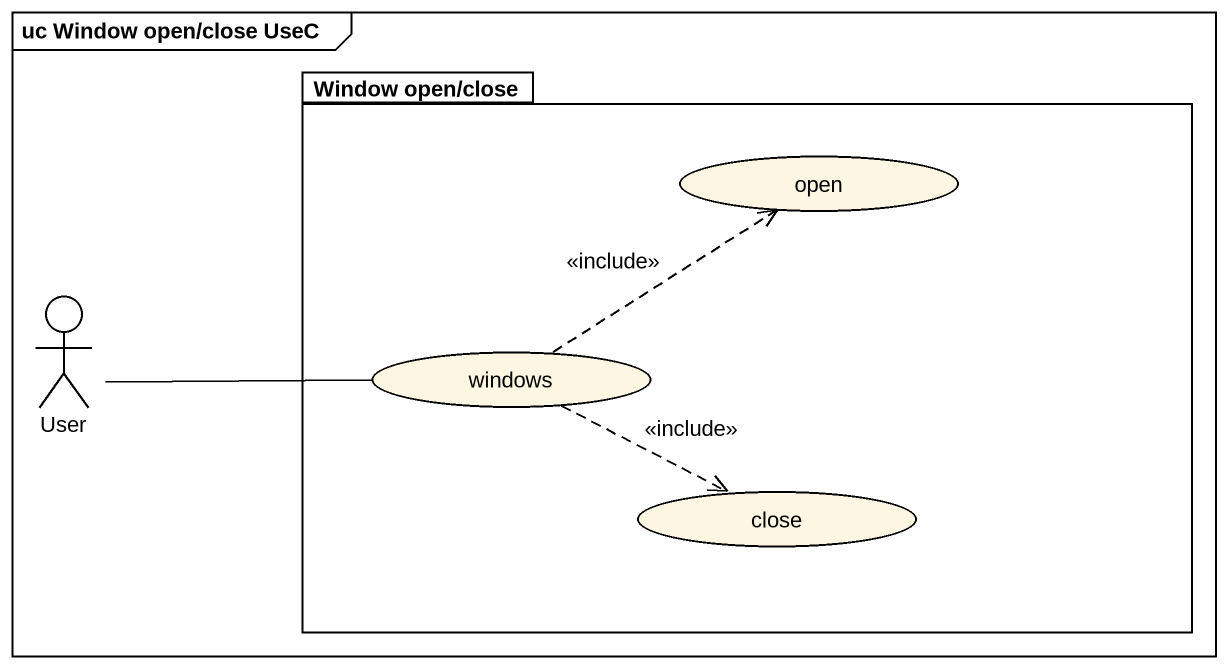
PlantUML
@startuml
mainframe uc Window open/close UseC
package "Window open/close" as Window_open_close {
  usecase open
  usecase windows
  usecase close
}
actor User
User -right- windows
windows .up.> open : <<include>>
windows .right.> close : <<include>>
@enduml
